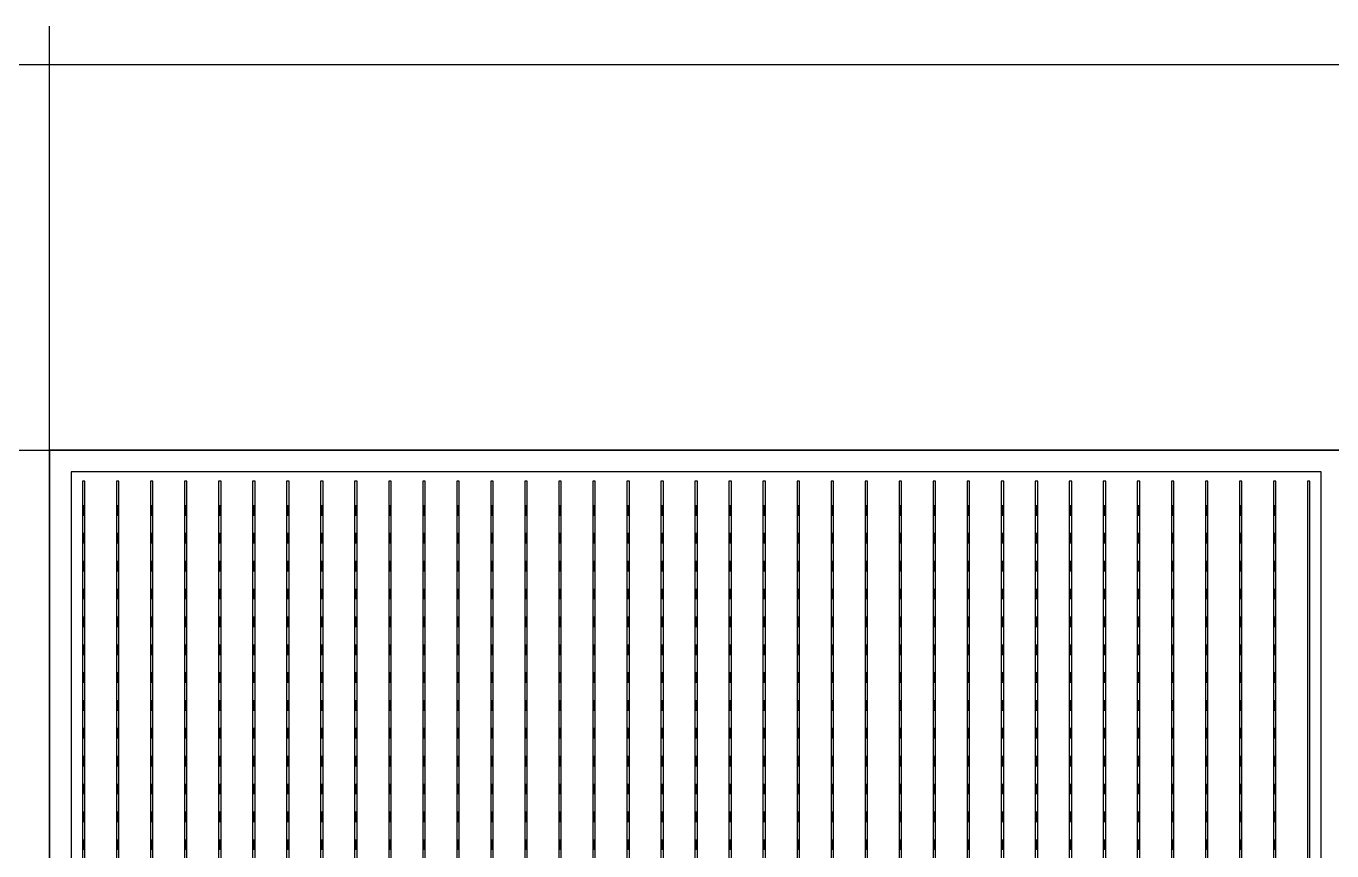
# Model space of a CAD drawing. Header units: millimetres. Extents: x -18 to 142, y -7 to 153.
# Drawn here: x -0.91 to 20.2, y 139.32 to 152.65 of the extents above; entities that cross this region are included whole.
import ezdxf

# ---------------------------------------------------------------- set-up
doc = ezdxf.new("R2010")
doc.units = ezdxf.units.MM
for name, color, linetype in [('CELLS', 5, 'Continuous'), ('CONTACT_PADS', 2, 'Continuous'), ('DICING', 4, 'Continuous'), ('FINGERS', 1, 'Continuous'), ('INSULATION', 2, 'Continuous'), ('WAFER', 1, 'Continuous')]:
    doc.layers.add(name, color=color, linetype=linetype)

msp = doc.modelspace()

# ---------------------------------------------------------------- linework, layer by layer
at = {"layer": 'CELLS'}
msp.add_lwpolyline([(20.37, 124.9), (20.37, 145.8), (-0.53, 145.8), (-0.53, 124.9), (20.37, 124.9)], close=True, dxfattribs=at)
at = {"layer": 'CONTACT_PADS'}
for points in [[(0.033, 144.75), (0.033, 144.9), (0.008, 144.9), (0.008, 144.75), (0.033, 144.75)], [(0.583, 144.75), (0.583, 144.9), (0.558, 144.9), (0.558, 144.75), (0.583, 144.75)], [(1.133, 144.75), (1.133, 144.9), (1.108, 144.9), (1.108, 144.75), (1.133, 144.75)], [(1.683, 144.75), (1.683, 144.9), (1.658, 144.9), (1.658, 144.75), (1.683, 144.75)], [(2.233, 144.75), (2.233, 144.9), (2.208, 144.9), (2.208, 144.75), (2.233, 144.75)], [(2.783, 144.75), (2.783, 144.9), (2.758, 144.9), (2.758, 144.75), (2.783, 144.75)], [(3.333, 144.75), (3.333, 144.9), (3.308, 144.9), (3.308, 144.75), (3.333, 144.75)], [(3.883, 144.75), (3.883, 144.9), (3.858, 144.9), (3.858, 144.75), (3.883, 144.75)], [(4.433, 144.75), (4.433, 144.9), (4.408, 144.9), (4.408, 144.75), (4.433, 144.75)], [(4.983, 144.75), (4.983, 144.9), (4.958, 144.9), (4.958, 144.75), (4.983, 144.75)], [(5.533, 144.75), (5.533, 144.9), (5.508, 144.9), (5.508, 144.75), (5.533, 144.75)], [(6.083, 144.75), (6.083, 144.9), (6.058, 144.9), (6.058, 144.75), (6.083, 144.75)], [(6.633, 144.75), (6.633, 144.9), (6.608, 144.9), (6.608, 144.75), (6.633, 144.75)], [(7.183, 144.75), (7.183, 144.9), (7.158, 144.9), (7.158, 144.75), (7.183, 144.75)], [(7.733, 144.75), (7.733, 144.9), (7.708, 144.9), (7.708, 144.75), (7.733, 144.75)], [(8.283, 144.75), (8.283, 144.9), (8.258, 144.9), (8.258, 144.75), (8.283, 144.75)], [(8.833, 144.75), (8.833, 144.9), (8.808, 144.9), (8.808, 144.75), (8.833, 144.75)], [(9.383, 144.75), (9.383, 144.9), (9.358, 144.9), (9.358, 144.75), (9.383, 144.75)], [(9.933, 144.75), (9.933, 144.9), (9.908, 144.9), (9.908, 144.75), (9.933, 144.75)], [(10.483, 144.75), (10.483, 144.9), (10.458, 144.9), (10.458, 144.75), (10.483, 144.75)], [(11.033, 144.75), (11.033, 144.9), (11.008, 144.9), (11.008, 144.75), (11.033, 144.75)], [(11.583, 144.75), (11.583, 144.9), (11.558, 144.9), (11.558, 144.75), (11.583, 144.75)], [(12.133, 144.75), (12.133, 144.9), (12.108, 144.9), (12.108, 144.75), (12.133, 144.75)], [(12.683, 144.75), (12.683, 144.9), (12.658, 144.9), (12.658, 144.75), (12.683, 144.75)], [(13.233, 144.75), (13.233, 144.9), (13.208, 144.9), (13.208, 144.75), (13.233, 144.75)], [(13.783, 144.75), (13.783, 144.9), (13.758, 144.9), (13.758, 144.75), (13.783, 144.75)], [(14.333, 144.75), (14.333, 144.9), (14.308, 144.9), (14.308, 144.75), (14.333, 144.75)], [(14.883, 144.75), (14.883, 144.9), (14.858, 144.9), (14.858, 144.75), (14.883, 144.75)], [(15.433, 144.75), (15.433, 144.9), (15.408, 144.9), (15.408, 144.75), (15.433, 144.75)], [(15.983, 144.75), (15.983, 144.9), (15.958, 144.9), (15.958, 144.75), (15.983, 144.75)], [(16.533, 144.75), (16.533, 144.9), (16.508, 144.9), (16.508, 144.75), (16.533, 144.75)], [(17.083, 144.75), (17.083, 144.9), (17.058, 144.9), (17.058, 144.75), (17.083, 144.75)], [(17.633, 144.75), (17.633, 144.9), (17.608, 144.9), (17.608, 144.75), (17.633, 144.75)], [(18.183, 144.75), (18.183, 144.9), (18.158, 144.9), (18.158, 144.75), (18.183, 144.75)], [(18.733, 144.75), (18.733, 144.9), (18.708, 144.9), (18.708, 144.75), (18.733, 144.75)], [(19.283, 144.75), (19.283, 144.9), (19.258, 144.9), (19.258, 144.75), (19.283, 144.75)], [(0.033, 144.3), (0.033, 144.45), (0.008, 144.45), (0.008, 144.3), (0.033, 144.3)], [(0.583, 144.3), (0.583, 144.45), (0.558, 144.45), (0.558, 144.3), (0.583, 144.3)], [(1.133, 144.3), (1.133, 144.45), (1.108, 144.45), (1.108, 144.3), (1.133, 144.3)], [(1.683, 144.3), (1.683, 144.45), (1.658, 144.45), (1.658, 144.3), (1.683, 144.3)], [(2.233, 144.3), (2.233, 144.45), (2.208, 144.45), (2.208, 144.3), (2.233, 144.3)], [(2.783, 144.3), (2.783, 144.45), (2.758, 144.45), (2.758, 144.3), (2.783, 144.3)], [(3.333, 144.3), (3.333, 144.45), (3.308, 144.45), (3.308, 144.3), (3.333, 144.3)], [(3.883, 144.3), (3.883, 144.45), (3.858, 144.45), (3.858, 144.3), (3.883, 144.3)], [(4.433, 144.3), (4.433, 144.45), (4.408, 144.45), (4.408, 144.3), (4.433, 144.3)], [(4.983, 144.3), (4.983, 144.45), (4.958, 144.45), (4.958, 144.3), (4.983, 144.3)], [(5.533, 144.3), (5.533, 144.45), (5.508, 144.45), (5.508, 144.3), (5.533, 144.3)], [(6.083, 144.3), (6.083, 144.45), (6.058, 144.45), (6.058, 144.3), (6.083, 144.3)], [(6.633, 144.3), (6.633, 144.45), (6.608, 144.45), (6.608, 144.3), (6.633, 144.3)], [(7.183, 144.3), (7.183, 144.45), (7.158, 144.45), (7.158, 144.3), (7.183, 144.3)], [(7.733, 144.3), (7.733, 144.45), (7.708, 144.45), (7.708, 144.3), (7.733, 144.3)], [(8.283, 144.3), (8.283, 144.45), (8.258, 144.45), (8.258, 144.3), (8.283, 144.3)], [(8.833, 144.3), (8.833, 144.45), (8.808, 144.45), (8.808, 144.3), (8.833, 144.3)], [(9.383, 144.3), (9.383, 144.45), (9.358, 144.45), (9.358, 144.3), (9.383, 144.3)], [(9.933, 144.3), (9.933, 144.45), (9.908, 144.45), (9.908, 144.3), (9.933, 144.3)], [(10.483, 144.3), (10.483, 144.45), (10.458, 144.45), (10.458, 144.3), (10.483, 144.3)], [(11.033, 144.3), (11.033, 144.45), (11.008, 144.45), (11.008, 144.3), (11.033, 144.3)], [(11.583, 144.3), (11.583, 144.45), (11.558, 144.45), (11.558, 144.3), (11.583, 144.3)], [(12.133, 144.3), (12.133, 144.45), (12.108, 144.45), (12.108, 144.3), (12.133, 144.3)], [(12.683, 144.3), (12.683, 144.45), (12.658, 144.45), (12.658, 144.3), (12.683, 144.3)], [(13.233, 144.3), (13.233, 144.45), (13.208, 144.45), (13.208, 144.3), (13.233, 144.3)], [(13.783, 144.3), (13.783, 144.45), (13.758, 144.45), (13.758, 144.3), (13.783, 144.3)], [(14.333, 144.3), (14.333, 144.45), (14.308, 144.45), (14.308, 144.3), (14.333, 144.3)], [(14.883, 144.3), (14.883, 144.45), (14.858, 144.45), (14.858, 144.3), (14.883, 144.3)], [(15.433, 144.3), (15.433, 144.45), (15.408, 144.45), (15.408, 144.3), (15.433, 144.3)], [(15.983, 144.3), (15.983, 144.45), (15.958, 144.45), (15.958, 144.3), (15.983, 144.3)], [(16.533, 144.3), (16.533, 144.45), (16.508, 144.45), (16.508, 144.3), (16.533, 144.3)], [(17.083, 144.3), (17.083, 144.45), (17.058, 144.45), (17.058, 144.3), (17.083, 144.3)], [(17.633, 144.3), (17.633, 144.45), (17.608, 144.45), (17.608, 144.3), (17.633, 144.3)], [(18.183, 144.3), (18.183, 144.45), (18.158, 144.45), (18.158, 144.3), (18.183, 144.3)], [(18.733, 144.3), (18.733, 144.45), (18.708, 144.45), (18.708, 144.3), (18.733, 144.3)], [(19.283, 144.3), (19.283, 144.45), (19.258, 144.45), (19.258, 144.3), (19.283, 144.3)], [(0.033, 143.85), (0.033, 144), (0.008, 144), (0.008, 143.85), (0.033, 143.85)], [(0.583, 143.85), (0.583, 144), (0.558, 144), (0.558, 143.85), (0.583, 143.85)], [(1.133, 143.85), (1.133, 144), (1.108, 144), (1.108, 143.85), (1.133, 143.85)], [(1.683, 143.85), (1.683, 144), (1.658, 144), (1.658, 143.85), (1.683, 143.85)], [(2.233, 143.85), (2.233, 144), (2.208, 144), (2.208, 143.85), (2.233, 143.85)], [(2.783, 143.85), (2.783, 144), (2.758, 144), (2.758, 143.85), (2.783, 143.85)], [(3.333, 143.85), (3.333, 144), (3.308, 144), (3.308, 143.85), (3.333, 143.85)], [(3.883, 143.85), (3.883, 144), (3.858, 144), (3.858, 143.85), (3.883, 143.85)], [(4.433, 143.85), (4.433, 144), (4.408, 144), (4.408, 143.85), (4.433, 143.85)], [(4.983, 143.85), (4.983, 144), (4.958, 144), (4.958, 143.85), (4.983, 143.85)], [(5.533, 143.85), (5.533, 144), (5.508, 144), (5.508, 143.85), (5.533, 143.85)], [(6.083, 143.85), (6.083, 144), (6.058, 144), (6.058, 143.85), (6.083, 143.85)], [(6.633, 143.85), (6.633, 144), (6.608, 144), (6.608, 143.85), (6.633, 143.85)], [(7.183, 143.85), (7.183, 144), (7.158, 144), (7.158, 143.85), (7.183, 143.85)], [(7.733, 143.85), (7.733, 144), (7.708, 144), (7.708, 143.85), (7.733, 143.85)], [(8.283, 143.85), (8.283, 144), (8.258, 144), (8.258, 143.85), (8.283, 143.85)], [(8.833, 143.85), (8.833, 144), (8.808, 144), (8.808, 143.85), (8.833, 143.85)], [(9.383, 143.85), (9.383, 144), (9.358, 144), (9.358, 143.85), (9.383, 143.85)], [(9.933, 143.85), (9.933, 144), (9.908, 144), (9.908, 143.85), (9.933, 143.85)], [(10.483, 143.85), (10.483, 144), (10.458, 144), (10.458, 143.85), (10.483, 143.85)], [(11.033, 143.85), (11.033, 144), (11.008, 144), (11.008, 143.85), (11.033, 143.85)], [(11.583, 143.85), (11.583, 144), (11.558, 144), (11.558, 143.85), (11.583, 143.85)], [(12.133, 143.85), (12.133, 144), (12.108, 144), (12.108, 143.85), (12.133, 143.85)], [(12.683, 143.85), (12.683, 144), (12.658, 144), (12.658, 143.85), (12.683, 143.85)], [(13.233, 143.85), (13.233, 144), (13.208, 144), (13.208, 143.85), (13.233, 143.85)], [(13.783, 143.85), (13.783, 144), (13.758, 144), (13.758, 143.85), (13.783, 143.85)], [(14.333, 143.85), (14.333, 144), (14.308, 144), (14.308, 143.85), (14.333, 143.85)], [(14.883, 143.85), (14.883, 144), (14.858, 144), (14.858, 143.85), (14.883, 143.85)], [(15.433, 143.85), (15.433, 144), (15.408, 144), (15.408, 143.85), (15.433, 143.85)], [(15.983, 143.85), (15.983, 144), (15.958, 144), (15.958, 143.85), (15.983, 143.85)], [(16.533, 143.85), (16.533, 144), (16.508, 144), (16.508, 143.85), (16.533, 143.85)], [(17.083, 143.85), (17.083, 144), (17.058, 144), (17.058, 143.85), (17.083, 143.85)], [(17.633, 143.85), (17.633, 144), (17.608, 144), (17.608, 143.85), (17.633, 143.85)], [(18.183, 143.85), (18.183, 144), (18.158, 144), (18.158, 143.85), (18.183, 143.85)], [(18.733, 143.85), (18.733, 144), (18.708, 144), (18.708, 143.85), (18.733, 143.85)], [(19.283, 143.85), (19.283, 144), (19.258, 144), (19.258, 143.85), (19.283, 143.85)], [(0.033, 143.4), (0.033, 143.55), (0.008, 143.55), (0.008, 143.4), (0.033, 143.4)], [(0.583, 143.4), (0.583, 143.55), (0.558, 143.55), (0.558, 143.4), (0.583, 143.4)], [(1.133, 143.4), (1.133, 143.55), (1.108, 143.55), (1.108, 143.4), (1.133, 143.4)], [(1.683, 143.4), (1.683, 143.55), (1.658, 143.55), (1.658, 143.4), (1.683, 143.4)], [(2.233, 143.4), (2.233, 143.55), (2.208, 143.55), (2.208, 143.4), (2.233, 143.4)], [(2.783, 143.4), (2.783, 143.55), (2.758, 143.55), (2.758, 143.4), (2.783, 143.4)], [(3.333, 143.4), (3.333, 143.55), (3.308, 143.55), (3.308, 143.4), (3.333, 143.4)], [(3.883, 143.4), (3.883, 143.55), (3.858, 143.55), (3.858, 143.4), (3.883, 143.4)], [(4.433, 143.4), (4.433, 143.55), (4.408, 143.55), (4.408, 143.4), (4.433, 143.4)], [(4.983, 143.4), (4.983, 143.55), (4.958, 143.55), (4.958, 143.4), (4.983, 143.4)], [(5.533, 143.4), (5.533, 143.55), (5.508, 143.55), (5.508, 143.4), (5.533, 143.4)], [(6.083, 143.4), (6.083, 143.55), (6.058, 143.55), (6.058, 143.4), (6.083, 143.4)], [(6.633, 143.4), (6.633, 143.55), (6.608, 143.55), (6.608, 143.4), (6.633, 143.4)], [(7.183, 143.4), (7.183, 143.55), (7.158, 143.55), (7.158, 143.4), (7.183, 143.4)], [(7.733, 143.4), (7.733, 143.55), (7.708, 143.55), (7.708, 143.4), (7.733, 143.4)], [(8.283, 143.4), (8.283, 143.55), (8.258, 143.55), (8.258, 143.4), (8.283, 143.4)], [(8.833, 143.4), (8.833, 143.55), (8.808, 143.55), (8.808, 143.4), (8.833, 143.4)], [(9.383, 143.4), (9.383, 143.55), (9.358, 143.55), (9.358, 143.4), (9.383, 143.4)], [(9.933, 143.4), (9.933, 143.55), (9.908, 143.55), (9.908, 143.4), (9.933, 143.4)], [(10.483, 143.4), (10.483, 143.55), (10.458, 143.55), (10.458, 143.4), (10.483, 143.4)], [(11.033, 143.4), (11.033, 143.55), (11.008, 143.55), (11.008, 143.4), (11.033, 143.4)], [(11.583, 143.4), (11.583, 143.55), (11.558, 143.55), (11.558, 143.4), (11.583, 143.4)], [(12.133, 143.4), (12.133, 143.55), (12.108, 143.55), (12.108, 143.4), (12.133, 143.4)], [(12.683, 143.4), (12.683, 143.55), (12.658, 143.55), (12.658, 143.4), (12.683, 143.4)], [(13.233, 143.4), (13.233, 143.55), (13.208, 143.55), (13.208, 143.4), (13.233, 143.4)], [(13.783, 143.4), (13.783, 143.55), (13.758, 143.55), (13.758, 143.4), (13.783, 143.4)], [(14.333, 143.4), (14.333, 143.55), (14.308, 143.55), (14.308, 143.4), (14.333, 143.4)], [(14.883, 143.4), (14.883, 143.55), (14.858, 143.55), (14.858, 143.4), (14.883, 143.4)], [(15.433, 143.4), (15.433, 143.55), (15.408, 143.55), (15.408, 143.4), (15.433, 143.4)], [(15.983, 143.4), (15.983, 143.55), (15.958, 143.55), (15.958, 143.4), (15.983, 143.4)], [(16.533, 143.4), (16.533, 143.55), (16.508, 143.55), (16.508, 143.4), (16.533, 143.4)], [(17.083, 143.4), (17.083, 143.55), (17.058, 143.55), (17.058, 143.4), (17.083, 143.4)], [(17.633, 143.4), (17.633, 143.55), (17.608, 143.55), (17.608, 143.4), (17.633, 143.4)], [(18.183, 143.4), (18.183, 143.55), (18.158, 143.55), (18.158, 143.4), (18.183, 143.4)], [(18.733, 143.4), (18.733, 143.55), (18.708, 143.55), (18.708, 143.4), (18.733, 143.4)], [(19.283, 143.4), (19.283, 143.55), (19.258, 143.55), (19.258, 143.4), (19.283, 143.4)], [(0.033, 142.95), (0.033, 143.1), (0.008, 143.1), (0.008, 142.95), (0.033, 142.95)], [(0.583, 142.95), (0.583, 143.1), (0.558, 143.1), (0.558, 142.95), (0.583, 142.95)], [(1.133, 142.95), (1.133, 143.1), (1.108, 143.1), (1.108, 142.95), (1.133, 142.95)], [(1.683, 142.95), (1.683, 143.1), (1.658, 143.1), (1.658, 142.95), (1.683, 142.95)], [(2.233, 142.95), (2.233, 143.1), (2.208, 143.1), (2.208, 142.95), (2.233, 142.95)], [(2.783, 142.95), (2.783, 143.1), (2.758, 143.1), (2.758, 142.95), (2.783, 142.95)], [(3.333, 142.95), (3.333, 143.1), (3.308, 143.1), (3.308, 142.95), (3.333, 142.95)], [(3.883, 142.95), (3.883, 143.1), (3.858, 143.1), (3.858, 142.95), (3.883, 142.95)], [(4.433, 142.95), (4.433, 143.1), (4.408, 143.1), (4.408, 142.95), (4.433, 142.95)], [(4.983, 142.95), (4.983, 143.1), (4.958, 143.1), (4.958, 142.95), (4.983, 142.95)], [(5.533, 142.95), (5.533, 143.1), (5.508, 143.1), (5.508, 142.95), (5.533, 142.95)], [(6.083, 142.95), (6.083, 143.1), (6.058, 143.1), (6.058, 142.95), (6.083, 142.95)], [(6.633, 142.95), (6.633, 143.1), (6.608, 143.1), (6.608, 142.95), (6.633, 142.95)], [(7.183, 142.95), (7.183, 143.1), (7.158, 143.1), (7.158, 142.95), (7.183, 142.95)], [(7.733, 142.95), (7.733, 143.1), (7.708, 143.1), (7.708, 142.95), (7.733, 142.95)], [(8.283, 142.95), (8.283, 143.1), (8.258, 143.1), (8.258, 142.95), (8.283, 142.95)], [(8.833, 142.95), (8.833, 143.1), (8.808, 143.1), (8.808, 142.95), (8.833, 142.95)], [(9.383, 142.95), (9.383, 143.1), (9.358, 143.1), (9.358, 142.95), (9.383, 142.95)], [(9.933, 142.95), (9.933, 143.1), (9.908, 143.1), (9.908, 142.95), (9.933, 142.95)], [(10.483, 142.95), (10.483, 143.1), (10.458, 143.1), (10.458, 142.95), (10.483, 142.95)], [(11.033, 142.95), (11.033, 143.1), (11.008, 143.1), (11.008, 142.95), (11.033, 142.95)], [(11.583, 142.95), (11.583, 143.1), (11.558, 143.1), (11.558, 142.95), (11.583, 142.95)], [(12.133, 142.95), (12.133, 143.1), (12.108, 143.1), (12.108, 142.95), (12.133, 142.95)], [(12.683, 142.95), (12.683, 143.1), (12.658, 143.1), (12.658, 142.95), (12.683, 142.95)], [(13.233, 142.95), (13.233, 143.1), (13.208, 143.1), (13.208, 142.95), (13.233, 142.95)], [(13.783, 142.95), (13.783, 143.1), (13.758, 143.1), (13.758, 142.95), (13.783, 142.95)], [(14.333, 142.95), (14.333, 143.1), (14.308, 143.1), (14.308, 142.95), (14.333, 142.95)], [(14.883, 142.95), (14.883, 143.1), (14.858, 143.1), (14.858, 142.95), (14.883, 142.95)], [(15.433, 142.95), (15.433, 143.1), (15.408, 143.1), (15.408, 142.95), (15.433, 142.95)], [(15.983, 142.95), (15.983, 143.1), (15.958, 143.1), (15.958, 142.95), (15.983, 142.95)], [(16.533, 142.95), (16.533, 143.1), (16.508, 143.1), (16.508, 142.95), (16.533, 142.95)], [(17.083, 142.95), (17.083, 143.1), (17.058, 143.1), (17.058, 142.95), (17.083, 142.95)], [(17.633, 142.95), (17.633, 143.1), (17.608, 143.1), (17.608, 142.95), (17.633, 142.95)], [(18.183, 142.95), (18.183, 143.1), (18.158, 143.1), (18.158, 142.95), (18.183, 142.95)], [(18.733, 142.95), (18.733, 143.1), (18.708, 143.1), (18.708, 142.95), (18.733, 142.95)], [(19.283, 142.95), (19.283, 143.1), (19.258, 143.1), (19.258, 142.95), (19.283, 142.95)], [(0.033, 142.5), (0.033, 142.65), (0.008, 142.65), (0.008, 142.5), (0.033, 142.5)], [(0.583, 142.5), (0.583, 142.65), (0.558, 142.65), (0.558, 142.5), (0.583, 142.5)], [(1.133, 142.5), (1.133, 142.65), (1.108, 142.65), (1.108, 142.5), (1.133, 142.5)], [(1.683, 142.5), (1.683, 142.65), (1.658, 142.65), (1.658, 142.5), (1.683, 142.5)], [(2.233, 142.5), (2.233, 142.65), (2.208, 142.65), (2.208, 142.5), (2.233, 142.5)], [(2.783, 142.5), (2.783, 142.65), (2.758, 142.65), (2.758, 142.5), (2.783, 142.5)], [(3.333, 142.5), (3.333, 142.65), (3.308, 142.65), (3.308, 142.5), (3.333, 142.5)], [(3.883, 142.5), (3.883, 142.65), (3.858, 142.65), (3.858, 142.5), (3.883, 142.5)], [(4.433, 142.5), (4.433, 142.65), (4.408, 142.65), (4.408, 142.5), (4.433, 142.5)], [(4.983, 142.5), (4.983, 142.65), (4.958, 142.65), (4.958, 142.5), (4.983, 142.5)], [(5.533, 142.5), (5.533, 142.65), (5.508, 142.65), (5.508, 142.5), (5.533, 142.5)], [(6.083, 142.5), (6.083, 142.65), (6.058, 142.65), (6.058, 142.5), (6.083, 142.5)], [(6.633, 142.5), (6.633, 142.65), (6.608, 142.65), (6.608, 142.5), (6.633, 142.5)], [(7.183, 142.5), (7.183, 142.65), (7.158, 142.65), (7.158, 142.5), (7.183, 142.5)], [(7.733, 142.5), (7.733, 142.65), (7.708, 142.65), (7.708, 142.5), (7.733, 142.5)], [(8.283, 142.5), (8.283, 142.65), (8.258, 142.65), (8.258, 142.5), (8.283, 142.5)], [(8.833, 142.5), (8.833, 142.65), (8.808, 142.65), (8.808, 142.5), (8.833, 142.5)], [(9.383, 142.5), (9.383, 142.65), (9.358, 142.65), (9.358, 142.5), (9.383, 142.5)], [(9.933, 142.5), (9.933, 142.65), (9.908, 142.65), (9.908, 142.5), (9.933, 142.5)], [(10.483, 142.5), (10.483, 142.65), (10.458, 142.65), (10.458, 142.5), (10.483, 142.5)], [(11.033, 142.5), (11.033, 142.65), (11.008, 142.65), (11.008, 142.5), (11.033, 142.5)], [(11.583, 142.5), (11.583, 142.65), (11.558, 142.65), (11.558, 142.5), (11.583, 142.5)], [(12.133, 142.5), (12.133, 142.65), (12.108, 142.65), (12.108, 142.5), (12.133, 142.5)], [(12.683, 142.5), (12.683, 142.65), (12.658, 142.65), (12.658, 142.5), (12.683, 142.5)], [(13.233, 142.5), (13.233, 142.65), (13.208, 142.65), (13.208, 142.5), (13.233, 142.5)], [(13.783, 142.5), (13.783, 142.65), (13.758, 142.65), (13.758, 142.5), (13.783, 142.5)], [(14.333, 142.5), (14.333, 142.65), (14.308, 142.65), (14.308, 142.5), (14.333, 142.5)], [(14.883, 142.5), (14.883, 142.65), (14.858, 142.65), (14.858, 142.5), (14.883, 142.5)], [(15.433, 142.5), (15.433, 142.65), (15.408, 142.65), (15.408, 142.5), (15.433, 142.5)], [(15.983, 142.5), (15.983, 142.65), (15.958, 142.65), (15.958, 142.5), (15.983, 142.5)], [(16.533, 142.5), (16.533, 142.65), (16.508, 142.65), (16.508, 142.5), (16.533, 142.5)], [(17.083, 142.5), (17.083, 142.65), (17.058, 142.65), (17.058, 142.5), (17.083, 142.5)], [(17.633, 142.5), (17.633, 142.65), (17.608, 142.65), (17.608, 142.5), (17.633, 142.5)], [(18.183, 142.5), (18.183, 142.65), (18.158, 142.65), (18.158, 142.5), (18.183, 142.5)], [(18.733, 142.5), (18.733, 142.65), (18.708, 142.65), (18.708, 142.5), (18.733, 142.5)], [(19.283, 142.5), (19.283, 142.65), (19.258, 142.65), (19.258, 142.5), (19.283, 142.5)], [(0.033, 142.05), (0.033, 142.2), (0.008, 142.2), (0.008, 142.05), (0.033, 142.05)], [(0.583, 142.05), (0.583, 142.2), (0.558, 142.2), (0.558, 142.05), (0.583, 142.05)], [(1.133, 142.05), (1.133, 142.2), (1.108, 142.2), (1.108, 142.05), (1.133, 142.05)], [(1.683, 142.05), (1.683, 142.2), (1.658, 142.2), (1.658, 142.05), (1.683, 142.05)], [(2.233, 142.05), (2.233, 142.2), (2.208, 142.2), (2.208, 142.05), (2.233, 142.05)], [(2.783, 142.05), (2.783, 142.2), (2.758, 142.2), (2.758, 142.05), (2.783, 142.05)], [(3.333, 142.05), (3.333, 142.2), (3.308, 142.2), (3.308, 142.05), (3.333, 142.05)], [(3.883, 142.05), (3.883, 142.2), (3.858, 142.2), (3.858, 142.05), (3.883, 142.05)], [(4.433, 142.05), (4.433, 142.2), (4.408, 142.2), (4.408, 142.05), (4.433, 142.05)], [(4.983, 142.05), (4.983, 142.2), (4.958, 142.2), (4.958, 142.05), (4.983, 142.05)], [(5.533, 142.05), (5.533, 142.2), (5.508, 142.2), (5.508, 142.05), (5.533, 142.05)], [(6.083, 142.05), (6.083, 142.2), (6.058, 142.2), (6.058, 142.05), (6.083, 142.05)], [(6.633, 142.05), (6.633, 142.2), (6.608, 142.2), (6.608, 142.05), (6.633, 142.05)], [(7.183, 142.05), (7.183, 142.2), (7.158, 142.2), (7.158, 142.05), (7.183, 142.05)], [(7.733, 142.05), (7.733, 142.2), (7.708, 142.2), (7.708, 142.05), (7.733, 142.05)], [(8.283, 142.05), (8.283, 142.2), (8.258, 142.2), (8.258, 142.05), (8.283, 142.05)], [(8.833, 142.05), (8.833, 142.2), (8.808, 142.2), (8.808, 142.05), (8.833, 142.05)], [(9.383, 142.05), (9.383, 142.2), (9.358, 142.2), (9.358, 142.05), (9.383, 142.05)], [(9.933, 142.05), (9.933, 142.2), (9.908, 142.2), (9.908, 142.05), (9.933, 142.05)], [(10.483, 142.05), (10.483, 142.2), (10.458, 142.2), (10.458, 142.05), (10.483, 142.05)], [(11.033, 142.05), (11.033, 142.2), (11.008, 142.2), (11.008, 142.05), (11.033, 142.05)], [(11.583, 142.05), (11.583, 142.2), (11.558, 142.2), (11.558, 142.05), (11.583, 142.05)], [(12.133, 142.05), (12.133, 142.2), (12.108, 142.2), (12.108, 142.05), (12.133, 142.05)], [(12.683, 142.05), (12.683, 142.2), (12.658, 142.2), (12.658, 142.05), (12.683, 142.05)], [(13.233, 142.05), (13.233, 142.2), (13.208, 142.2), (13.208, 142.05), (13.233, 142.05)], [(13.783, 142.05), (13.783, 142.2), (13.758, 142.2), (13.758, 142.05), (13.783, 142.05)], [(14.333, 142.05), (14.333, 142.2), (14.308, 142.2), (14.308, 142.05), (14.333, 142.05)], [(14.883, 142.05), (14.883, 142.2), (14.858, 142.2), (14.858, 142.05), (14.883, 142.05)], [(15.433, 142.05), (15.433, 142.2), (15.408, 142.2), (15.408, 142.05), (15.433, 142.05)], [(15.983, 142.05), (15.983, 142.2), (15.958, 142.2), (15.958, 142.05), (15.983, 142.05)], [(16.533, 142.05), (16.533, 142.2), (16.508, 142.2), (16.508, 142.05), (16.533, 142.05)], [(17.083, 142.05), (17.083, 142.2), (17.058, 142.2), (17.058, 142.05), (17.083, 142.05)], [(17.633, 142.05), (17.633, 142.2), (17.608, 142.2), (17.608, 142.05), (17.633, 142.05)], [(18.183, 142.05), (18.183, 142.2), (18.158, 142.2), (18.158, 142.05), (18.183, 142.05)], [(18.733, 142.05), (18.733, 142.2), (18.708, 142.2), (18.708, 142.05), (18.733, 142.05)], [(19.283, 142.05), (19.283, 142.2), (19.258, 142.2), (19.258, 142.05), (19.283, 142.05)], [(0.033, 141.6), (0.033, 141.75), (0.008, 141.75), (0.008, 141.6), (0.033, 141.6)], [(0.583, 141.6), (0.583, 141.75), (0.558, 141.75), (0.558, 141.6), (0.583, 141.6)], [(1.133, 141.6), (1.133, 141.75), (1.108, 141.75), (1.108, 141.6), (1.133, 141.6)], [(1.683, 141.6), (1.683, 141.75), (1.658, 141.75), (1.658, 141.6), (1.683, 141.6)], [(2.233, 141.6), (2.233, 141.75), (2.208, 141.75), (2.208, 141.6), (2.233, 141.6)], [(2.783, 141.6), (2.783, 141.75), (2.758, 141.75), (2.758, 141.6), (2.783, 141.6)], [(3.333, 141.6), (3.333, 141.75), (3.308, 141.75), (3.308, 141.6), (3.333, 141.6)], [(3.883, 141.6), (3.883, 141.75), (3.858, 141.75), (3.858, 141.6), (3.883, 141.6)], [(4.433, 141.6), (4.433, 141.75), (4.408, 141.75), (4.408, 141.6), (4.433, 141.6)], [(4.983, 141.6), (4.983, 141.75), (4.958, 141.75), (4.958, 141.6), (4.983, 141.6)], [(5.533, 141.6), (5.533, 141.75), (5.508, 141.75), (5.508, 141.6), (5.533, 141.6)], [(6.083, 141.6), (6.083, 141.75), (6.058, 141.75), (6.058, 141.6), (6.083, 141.6)], [(6.633, 141.6), (6.633, 141.75), (6.608, 141.75), (6.608, 141.6), (6.633, 141.6)], [(7.183, 141.6), (7.183, 141.75), (7.158, 141.75), (7.158, 141.6), (7.183, 141.6)], [(7.733, 141.6), (7.733, 141.75), (7.708, 141.75), (7.708, 141.6), (7.733, 141.6)], [(8.283, 141.6), (8.283, 141.75), (8.258, 141.75), (8.258, 141.6), (8.283, 141.6)], [(8.833, 141.6), (8.833, 141.75), (8.808, 141.75), (8.808, 141.6), (8.833, 141.6)], [(9.383, 141.6), (9.383, 141.75), (9.358, 141.75), (9.358, 141.6), (9.383, 141.6)], [(9.933, 141.6), (9.933, 141.75), (9.908, 141.75), (9.908, 141.6), (9.933, 141.6)], [(10.483, 141.6), (10.483, 141.75), (10.458, 141.75), (10.458, 141.6), (10.483, 141.6)], [(11.033, 141.6), (11.033, 141.75), (11.008, 141.75), (11.008, 141.6), (11.033, 141.6)], [(11.583, 141.6), (11.583, 141.75), (11.558, 141.75), (11.558, 141.6), (11.583, 141.6)], [(12.133, 141.6), (12.133, 141.75), (12.108, 141.75), (12.108, 141.6), (12.133, 141.6)], [(12.683, 141.6), (12.683, 141.75), (12.658, 141.75), (12.658, 141.6), (12.683, 141.6)], [(13.233, 141.6), (13.233, 141.75), (13.208, 141.75), (13.208, 141.6), (13.233, 141.6)], [(13.783, 141.6), (13.783, 141.75), (13.758, 141.75), (13.758, 141.6), (13.783, 141.6)], [(14.333, 141.6), (14.333, 141.75), (14.308, 141.75), (14.308, 141.6), (14.333, 141.6)], [(14.883, 141.6), (14.883, 141.75), (14.858, 141.75), (14.858, 141.6), (14.883, 141.6)], [(15.433, 141.6), (15.433, 141.75), (15.408, 141.75), (15.408, 141.6), (15.433, 141.6)], [(15.983, 141.6), (15.983, 141.75), (15.958, 141.75), (15.958, 141.6), (15.983, 141.6)], [(16.533, 141.6), (16.533, 141.75), (16.508, 141.75), (16.508, 141.6), (16.533, 141.6)], [(17.083, 141.6), (17.083, 141.75), (17.058, 141.75), (17.058, 141.6), (17.083, 141.6)], [(17.633, 141.6), (17.633, 141.75), (17.608, 141.75), (17.608, 141.6), (17.633, 141.6)], [(18.183, 141.6), (18.183, 141.75), (18.158, 141.75), (18.158, 141.6), (18.183, 141.6)], [(18.733, 141.6), (18.733, 141.75), (18.708, 141.75), (18.708, 141.6), (18.733, 141.6)], [(19.283, 141.6), (19.283, 141.75), (19.258, 141.75), (19.258, 141.6), (19.283, 141.6)], [(0.033, 141.15), (0.033, 141.3), (0.008, 141.3), (0.008, 141.15), (0.033, 141.15)], [(0.583, 141.15), (0.583, 141.3), (0.558, 141.3), (0.558, 141.15), (0.583, 141.15)], [(1.133, 141.15), (1.133, 141.3), (1.108, 141.3), (1.108, 141.15), (1.133, 141.15)], [(1.683, 141.15), (1.683, 141.3), (1.658, 141.3), (1.658, 141.15), (1.683, 141.15)], [(2.233, 141.15), (2.233, 141.3), (2.208, 141.3), (2.208, 141.15), (2.233, 141.15)], [(2.783, 141.15), (2.783, 141.3), (2.758, 141.3), (2.758, 141.15), (2.783, 141.15)], [(3.333, 141.15), (3.333, 141.3), (3.308, 141.3), (3.308, 141.15), (3.333, 141.15)], [(3.883, 141.15), (3.883, 141.3), (3.858, 141.3), (3.858, 141.15), (3.883, 141.15)], [(4.433, 141.15), (4.433, 141.3), (4.408, 141.3), (4.408, 141.15), (4.433, 141.15)], [(4.983, 141.15), (4.983, 141.3), (4.958, 141.3), (4.958, 141.15), (4.983, 141.15)], [(5.533, 141.15), (5.533, 141.3), (5.508, 141.3), (5.508, 141.15), (5.533, 141.15)], [(6.083, 141.15), (6.083, 141.3), (6.058, 141.3), (6.058, 141.15), (6.083, 141.15)], [(6.633, 141.15), (6.633, 141.3), (6.608, 141.3), (6.608, 141.15), (6.633, 141.15)], [(7.183, 141.15), (7.183, 141.3), (7.158, 141.3), (7.158, 141.15), (7.183, 141.15)], [(7.733, 141.15), (7.733, 141.3), (7.708, 141.3), (7.708, 141.15), (7.733, 141.15)], [(8.283, 141.15), (8.283, 141.3), (8.258, 141.3), (8.258, 141.15), (8.283, 141.15)], [(8.833, 141.15), (8.833, 141.3), (8.808, 141.3), (8.808, 141.15), (8.833, 141.15)], [(9.383, 141.15), (9.383, 141.3), (9.358, 141.3), (9.358, 141.15), (9.383, 141.15)], [(9.933, 141.15), (9.933, 141.3), (9.908, 141.3), (9.908, 141.15), (9.933, 141.15)], [(10.483, 141.15), (10.483, 141.3), (10.458, 141.3), (10.458, 141.15), (10.483, 141.15)], [(11.033, 141.15), (11.033, 141.3), (11.008, 141.3), (11.008, 141.15), (11.033, 141.15)], [(11.583, 141.15), (11.583, 141.3), (11.558, 141.3), (11.558, 141.15), (11.583, 141.15)], [(12.133, 141.15), (12.133, 141.3), (12.108, 141.3), (12.108, 141.15), (12.133, 141.15)], [(12.683, 141.15), (12.683, 141.3), (12.658, 141.3), (12.658, 141.15), (12.683, 141.15)], [(13.233, 141.15), (13.233, 141.3), (13.208, 141.3), (13.208, 141.15), (13.233, 141.15)], [(13.783, 141.15), (13.783, 141.3), (13.758, 141.3), (13.758, 141.15), (13.783, 141.15)], [(14.333, 141.15), (14.333, 141.3), (14.308, 141.3), (14.308, 141.15), (14.333, 141.15)], [(14.883, 141.15), (14.883, 141.3), (14.858, 141.3), (14.858, 141.15), (14.883, 141.15)], [(15.433, 141.15), (15.433, 141.3), (15.408, 141.3), (15.408, 141.15), (15.433, 141.15)], [(15.983, 141.15), (15.983, 141.3), (15.958, 141.3), (15.958, 141.15), (15.983, 141.15)], [(16.533, 141.15), (16.533, 141.3), (16.508, 141.3), (16.508, 141.15), (16.533, 141.15)], [(17.083, 141.15), (17.083, 141.3), (17.058, 141.3), (17.058, 141.15), (17.083, 141.15)], [(17.633, 141.15), (17.633, 141.3), (17.608, 141.3), (17.608, 141.15), (17.633, 141.15)], [(18.183, 141.15), (18.183, 141.3), (18.158, 141.3), (18.158, 141.15), (18.183, 141.15)], [(18.733, 141.15), (18.733, 141.3), (18.708, 141.3), (18.708, 141.15), (18.733, 141.15)], [(19.283, 141.15), (19.283, 141.3), (19.258, 141.3), (19.258, 141.15), (19.283, 141.15)], [(0.033, 140.7), (0.033, 140.85), (0.008, 140.85), (0.008, 140.7), (0.033, 140.7)], [(0.583, 140.7), (0.583, 140.85), (0.558, 140.85), (0.558, 140.7), (0.583, 140.7)], [(1.133, 140.7), (1.133, 140.85), (1.108, 140.85), (1.108, 140.7), (1.133, 140.7)], [(1.683, 140.7), (1.683, 140.85), (1.658, 140.85), (1.658, 140.7), (1.683, 140.7)], [(2.233, 140.7), (2.233, 140.85), (2.208, 140.85), (2.208, 140.7), (2.233, 140.7)], [(2.783, 140.7), (2.783, 140.85), (2.758, 140.85), (2.758, 140.7), (2.783, 140.7)], [(3.333, 140.7), (3.333, 140.85), (3.308, 140.85), (3.308, 140.7), (3.333, 140.7)], [(3.883, 140.7), (3.883, 140.85), (3.858, 140.85), (3.858, 140.7), (3.883, 140.7)], [(4.433, 140.7), (4.433, 140.85), (4.408, 140.85), (4.408, 140.7), (4.433, 140.7)], [(4.983, 140.7), (4.983, 140.85), (4.958, 140.85), (4.958, 140.7), (4.983, 140.7)], [(5.533, 140.7), (5.533, 140.85), (5.508, 140.85), (5.508, 140.7), (5.533, 140.7)], [(6.083, 140.7), (6.083, 140.85), (6.058, 140.85), (6.058, 140.7), (6.083, 140.7)], [(6.633, 140.7), (6.633, 140.85), (6.608, 140.85), (6.608, 140.7), (6.633, 140.7)], [(7.183, 140.7), (7.183, 140.85), (7.158, 140.85), (7.158, 140.7), (7.183, 140.7)], [(7.733, 140.7), (7.733, 140.85), (7.708, 140.85), (7.708, 140.7), (7.733, 140.7)], [(8.283, 140.7), (8.283, 140.85), (8.258, 140.85), (8.258, 140.7), (8.283, 140.7)], [(8.833, 140.7), (8.833, 140.85), (8.808, 140.85), (8.808, 140.7), (8.833, 140.7)], [(9.383, 140.7), (9.383, 140.85), (9.358, 140.85), (9.358, 140.7), (9.383, 140.7)], [(9.933, 140.7), (9.933, 140.85), (9.908, 140.85), (9.908, 140.7), (9.933, 140.7)], [(10.483, 140.7), (10.483, 140.85), (10.458, 140.85), (10.458, 140.7), (10.483, 140.7)], [(11.033, 140.7), (11.033, 140.85), (11.008, 140.85), (11.008, 140.7), (11.033, 140.7)], [(11.583, 140.7), (11.583, 140.85), (11.558, 140.85), (11.558, 140.7), (11.583, 140.7)], [(12.133, 140.7), (12.133, 140.85), (12.108, 140.85), (12.108, 140.7), (12.133, 140.7)], [(12.683, 140.7), (12.683, 140.85), (12.658, 140.85), (12.658, 140.7), (12.683, 140.7)], [(13.233, 140.7), (13.233, 140.85), (13.208, 140.85), (13.208, 140.7), (13.233, 140.7)], [(13.783, 140.7), (13.783, 140.85), (13.758, 140.85), (13.758, 140.7), (13.783, 140.7)], [(14.333, 140.7), (14.333, 140.85), (14.308, 140.85), (14.308, 140.7), (14.333, 140.7)], [(14.883, 140.7), (14.883, 140.85), (14.858, 140.85), (14.858, 140.7), (14.883, 140.7)], [(15.433, 140.7), (15.433, 140.85), (15.408, 140.85), (15.408, 140.7), (15.433, 140.7)], [(15.983, 140.7), (15.983, 140.85), (15.958, 140.85), (15.958, 140.7), (15.983, 140.7)], [(16.533, 140.7), (16.533, 140.85), (16.508, 140.85), (16.508, 140.7), (16.533, 140.7)], [(17.083, 140.7), (17.083, 140.85), (17.058, 140.85), (17.058, 140.7), (17.083, 140.7)], [(17.633, 140.7), (17.633, 140.85), (17.608, 140.85), (17.608, 140.7), (17.633, 140.7)], [(18.183, 140.7), (18.183, 140.85), (18.158, 140.85), (18.158, 140.7), (18.183, 140.7)], [(18.733, 140.7), (18.733, 140.85), (18.708, 140.85), (18.708, 140.7), (18.733, 140.7)], [(19.283, 140.7), (19.283, 140.85), (19.258, 140.85), (19.258, 140.7), (19.283, 140.7)], [(0.033, 140.25), (0.033, 140.4), (0.008, 140.4), (0.008, 140.25), (0.033, 140.25)], [(0.583, 140.25), (0.583, 140.4), (0.558, 140.4), (0.558, 140.25), (0.583, 140.25)], [(1.133, 140.25), (1.133, 140.4), (1.108, 140.4), (1.108, 140.25), (1.133, 140.25)], [(1.683, 140.25), (1.683, 140.4), (1.658, 140.4), (1.658, 140.25), (1.683, 140.25)], [(2.233, 140.25), (2.233, 140.4), (2.208, 140.4), (2.208, 140.25), (2.233, 140.25)], [(2.783, 140.25), (2.783, 140.4), (2.758, 140.4), (2.758, 140.25), (2.783, 140.25)], [(3.333, 140.25), (3.333, 140.4), (3.308, 140.4), (3.308, 140.25), (3.333, 140.25)], [(3.883, 140.25), (3.883, 140.4), (3.858, 140.4), (3.858, 140.25), (3.883, 140.25)], [(4.433, 140.25), (4.433, 140.4), (4.408, 140.4), (4.408, 140.25), (4.433, 140.25)], [(4.983, 140.25), (4.983, 140.4), (4.958, 140.4), (4.958, 140.25), (4.983, 140.25)], [(5.533, 140.25), (5.533, 140.4), (5.508, 140.4), (5.508, 140.25), (5.533, 140.25)], [(6.083, 140.25), (6.083, 140.4), (6.058, 140.4), (6.058, 140.25), (6.083, 140.25)], [(6.633, 140.25), (6.633, 140.4), (6.608, 140.4), (6.608, 140.25), (6.633, 140.25)], [(7.183, 140.25), (7.183, 140.4), (7.158, 140.4), (7.158, 140.25), (7.183, 140.25)], [(7.733, 140.25), (7.733, 140.4), (7.708, 140.4), (7.708, 140.25), (7.733, 140.25)], [(8.283, 140.25), (8.283, 140.4), (8.258, 140.4), (8.258, 140.25), (8.283, 140.25)], [(8.833, 140.25), (8.833, 140.4), (8.808, 140.4), (8.808, 140.25), (8.833, 140.25)], [(9.383, 140.25), (9.383, 140.4), (9.358, 140.4), (9.358, 140.25), (9.383, 140.25)], [(9.933, 140.25), (9.933, 140.4), (9.908, 140.4), (9.908, 140.25), (9.933, 140.25)], [(10.483, 140.25), (10.483, 140.4), (10.458, 140.4), (10.458, 140.25), (10.483, 140.25)], [(11.033, 140.25), (11.033, 140.4), (11.008, 140.4), (11.008, 140.25), (11.033, 140.25)], [(11.583, 140.25), (11.583, 140.4), (11.558, 140.4), (11.558, 140.25), (11.583, 140.25)], [(12.133, 140.25), (12.133, 140.4), (12.108, 140.4), (12.108, 140.25), (12.133, 140.25)], [(12.683, 140.25), (12.683, 140.4), (12.658, 140.4), (12.658, 140.25), (12.683, 140.25)], [(13.233, 140.25), (13.233, 140.4), (13.208, 140.4), (13.208, 140.25), (13.233, 140.25)], [(13.783, 140.25), (13.783, 140.4), (13.758, 140.4), (13.758, 140.25), (13.783, 140.25)], [(14.333, 140.25), (14.333, 140.4), (14.308, 140.4), (14.308, 140.25), (14.333, 140.25)], [(14.883, 140.25), (14.883, 140.4), (14.858, 140.4), (14.858, 140.25), (14.883, 140.25)], [(15.433, 140.25), (15.433, 140.4), (15.408, 140.4), (15.408, 140.25), (15.433, 140.25)], [(15.983, 140.25), (15.983, 140.4), (15.958, 140.4), (15.958, 140.25), (15.983, 140.25)], [(16.533, 140.25), (16.533, 140.4), (16.508, 140.4), (16.508, 140.25), (16.533, 140.25)], [(17.083, 140.25), (17.083, 140.4), (17.058, 140.4), (17.058, 140.25), (17.083, 140.25)], [(17.633, 140.25), (17.633, 140.4), (17.608, 140.4), (17.608, 140.25), (17.633, 140.25)], [(18.183, 140.25), (18.183, 140.4), (18.158, 140.4), (18.158, 140.25), (18.183, 140.25)], [(18.733, 140.25), (18.733, 140.4), (18.708, 140.4), (18.708, 140.25), (18.733, 140.25)], [(19.283, 140.25), (19.283, 140.4), (19.258, 140.4), (19.258, 140.25), (19.283, 140.25)], [(0.033, 139.8), (0.033, 139.95), (0.008, 139.95), (0.008, 139.8), (0.033, 139.8)], [(0.583, 139.8), (0.583, 139.95), (0.558, 139.95), (0.558, 139.8), (0.583, 139.8)], [(1.133, 139.8), (1.133, 139.95), (1.108, 139.95), (1.108, 139.8), (1.133, 139.8)], [(1.683, 139.8), (1.683, 139.95), (1.658, 139.95), (1.658, 139.8), (1.683, 139.8)], [(2.233, 139.8), (2.233, 139.95), (2.208, 139.95), (2.208, 139.8), (2.233, 139.8)], [(2.783, 139.8), (2.783, 139.95), (2.758, 139.95), (2.758, 139.8), (2.783, 139.8)], [(3.333, 139.8), (3.333, 139.95), (3.308, 139.95), (3.308, 139.8), (3.333, 139.8)], [(3.883, 139.8), (3.883, 139.95), (3.858, 139.95), (3.858, 139.8), (3.883, 139.8)], [(4.433, 139.8), (4.433, 139.95), (4.408, 139.95), (4.408, 139.8), (4.433, 139.8)], [(4.983, 139.8), (4.983, 139.95), (4.958, 139.95), (4.958, 139.8), (4.983, 139.8)], [(5.533, 139.8), (5.533, 139.95), (5.508, 139.95), (5.508, 139.8), (5.533, 139.8)], [(6.083, 139.8), (6.083, 139.95), (6.058, 139.95), (6.058, 139.8), (6.083, 139.8)], [(6.633, 139.8), (6.633, 139.95), (6.608, 139.95), (6.608, 139.8), (6.633, 139.8)], [(7.183, 139.8), (7.183, 139.95), (7.158, 139.95), (7.158, 139.8), (7.183, 139.8)], [(7.733, 139.8), (7.733, 139.95), (7.708, 139.95), (7.708, 139.8), (7.733, 139.8)], [(8.283, 139.8), (8.283, 139.95), (8.258, 139.95), (8.258, 139.8), (8.283, 139.8)], [(8.833, 139.8), (8.833, 139.95), (8.808, 139.95), (8.808, 139.8), (8.833, 139.8)], [(9.383, 139.8), (9.383, 139.95), (9.358, 139.95), (9.358, 139.8), (9.383, 139.8)], [(9.933, 139.8), (9.933, 139.95), (9.908, 139.95), (9.908, 139.8), (9.933, 139.8)], [(10.483, 139.8), (10.483, 139.95), (10.458, 139.95), (10.458, 139.8), (10.483, 139.8)], [(11.033, 139.8), (11.033, 139.95), (11.008, 139.95), (11.008, 139.8), (11.033, 139.8)], [(11.583, 139.8), (11.583, 139.95), (11.558, 139.95), (11.558, 139.8), (11.583, 139.8)], [(12.133, 139.8), (12.133, 139.95), (12.108, 139.95), (12.108, 139.8), (12.133, 139.8)], [(12.683, 139.8), (12.683, 139.95), (12.658, 139.95), (12.658, 139.8), (12.683, 139.8)], [(13.233, 139.8), (13.233, 139.95), (13.208, 139.95), (13.208, 139.8), (13.233, 139.8)], [(13.783, 139.8), (13.783, 139.95), (13.758, 139.95), (13.758, 139.8), (13.783, 139.8)], [(14.333, 139.8), (14.333, 139.95), (14.308, 139.95), (14.308, 139.8), (14.333, 139.8)], [(14.883, 139.8), (14.883, 139.95), (14.858, 139.95), (14.858, 139.8), (14.883, 139.8)], [(15.433, 139.8), (15.433, 139.95), (15.408, 139.95), (15.408, 139.8), (15.433, 139.8)], [(15.983, 139.8), (15.983, 139.95), (15.958, 139.95), (15.958, 139.8), (15.983, 139.8)], [(16.533, 139.8), (16.533, 139.95), (16.508, 139.95), (16.508, 139.8), (16.533, 139.8)], [(17.083, 139.8), (17.083, 139.95), (17.058, 139.95), (17.058, 139.8), (17.083, 139.8)], [(17.633, 139.8), (17.633, 139.95), (17.608, 139.95), (17.608, 139.8), (17.633, 139.8)], [(18.183, 139.8), (18.183, 139.95), (18.158, 139.95), (18.158, 139.8), (18.183, 139.8)], [(18.733, 139.8), (18.733, 139.95), (18.708, 139.95), (18.708, 139.8), (18.733, 139.8)], [(19.283, 139.8), (19.283, 139.95), (19.258, 139.95), (19.258, 139.8), (19.283, 139.8)], [(0.033, 139.35), (0.033, 139.5), (0.008, 139.5), (0.008, 139.35), (0.033, 139.35)], [(0.583, 139.35), (0.583, 139.5), (0.558, 139.5), (0.558, 139.35), (0.583, 139.35)], [(1.133, 139.35), (1.133, 139.5), (1.108, 139.5), (1.108, 139.35), (1.133, 139.35)], [(1.683, 139.35), (1.683, 139.5), (1.658, 139.5), (1.658, 139.35), (1.683, 139.35)], [(2.233, 139.35), (2.233, 139.5), (2.208, 139.5), (2.208, 139.35), (2.233, 139.35)], [(2.783, 139.35), (2.783, 139.5), (2.758, 139.5), (2.758, 139.35), (2.783, 139.35)], [(3.333, 139.35), (3.333, 139.5), (3.308, 139.5), (3.308, 139.35), (3.333, 139.35)], [(3.883, 139.35), (3.883, 139.5), (3.858, 139.5), (3.858, 139.35), (3.883, 139.35)], [(4.433, 139.35), (4.433, 139.5), (4.408, 139.5), (4.408, 139.35), (4.433, 139.35)], [(4.983, 139.35), (4.983, 139.5), (4.958, 139.5), (4.958, 139.35), (4.983, 139.35)], [(5.533, 139.35), (5.533, 139.5), (5.508, 139.5), (5.508, 139.35), (5.533, 139.35)], [(6.083, 139.35), (6.083, 139.5), (6.058, 139.5), (6.058, 139.35), (6.083, 139.35)], [(6.633, 139.35), (6.633, 139.5), (6.608, 139.5), (6.608, 139.35), (6.633, 139.35)], [(7.183, 139.35), (7.183, 139.5), (7.158, 139.5), (7.158, 139.35), (7.183, 139.35)], [(7.733, 139.35), (7.733, 139.5), (7.708, 139.5), (7.708, 139.35), (7.733, 139.35)], [(8.283, 139.35), (8.283, 139.5), (8.258, 139.5), (8.258, 139.35), (8.283, 139.35)], [(8.833, 139.35), (8.833, 139.5), (8.808, 139.5), (8.808, 139.35), (8.833, 139.35)], [(9.383, 139.35), (9.383, 139.5), (9.358, 139.5), (9.358, 139.35), (9.383, 139.35)], [(9.933, 139.35), (9.933, 139.5), (9.908, 139.5), (9.908, 139.35), (9.933, 139.35)], [(10.483, 139.35), (10.483, 139.5), (10.458, 139.5), (10.458, 139.35), (10.483, 139.35)], [(11.033, 139.35), (11.033, 139.5), (11.008, 139.5), (11.008, 139.35), (11.033, 139.35)], [(11.583, 139.35), (11.583, 139.5), (11.558, 139.5), (11.558, 139.35), (11.583, 139.35)], [(12.133, 139.35), (12.133, 139.5), (12.108, 139.5), (12.108, 139.35), (12.133, 139.35)], [(12.683, 139.35), (12.683, 139.5), (12.658, 139.5), (12.658, 139.35), (12.683, 139.35)], [(13.233, 139.35), (13.233, 139.5), (13.208, 139.5), (13.208, 139.35), (13.233, 139.35)], [(13.783, 139.35), (13.783, 139.5), (13.758, 139.5), (13.758, 139.35), (13.783, 139.35)], [(14.333, 139.35), (14.333, 139.5), (14.308, 139.5), (14.308, 139.35), (14.333, 139.35)], [(14.883, 139.35), (14.883, 139.5), (14.858, 139.5), (14.858, 139.35), (14.883, 139.35)], [(15.433, 139.35), (15.433, 139.5), (15.408, 139.5), (15.408, 139.35), (15.433, 139.35)], [(15.983, 139.35), (15.983, 139.5), (15.958, 139.5), (15.958, 139.35), (15.983, 139.35)], [(16.533, 139.35), (16.533, 139.5), (16.508, 139.5), (16.508, 139.35), (16.533, 139.35)], [(17.083, 139.35), (17.083, 139.5), (17.058, 139.5), (17.058, 139.35), (17.083, 139.35)], [(17.633, 139.35), (17.633, 139.5), (17.608, 139.5), (17.608, 139.35), (17.633, 139.35)], [(18.183, 139.35), (18.183, 139.5), (18.158, 139.5), (18.158, 139.35), (18.183, 139.35)], [(18.733, 139.35), (18.733, 139.5), (18.708, 139.5), (18.708, 139.35), (18.733, 139.35)], [(19.283, 139.35), (19.283, 139.5), (19.258, 139.5), (19.258, 139.35), (19.283, 139.35)]]:
    msp.add_lwpolyline(points, close=True, dxfattribs=at)
at = {"layer": 'DICING'}
for p, q in [((-0.53, -7.35), (-0.53, 152.65)), ((-0.53, -7.35), (-0.53, 152.65)), ((-0.53, -7.35), (-0.53, 152.65)), ((-0.53, -7.35), (-0.53, 152.65)), ((-0.53, -7.35), (-0.53, 152.65)), ((-0.53, -7.35), (-0.53, 152.65)), ((-17.83, 145.8), (142.17, 145.8)), ((-17.83, 145.8), (142.17, 145.8)), ((-17.83, 145.8), (142.17, 145.8)), ((-17.83, 145.8), (142.17, 145.8)), ((-17.83, 145.8), (142.17, 145.8)), ((-17.83, 145.8), (142.17, 145.8))]:
    msp.add_line(p, q, dxfattribs=at)
at = {"layer": 'FINGERS'}
for points in [[(0.04, 125.4), (0.04, 145.3), (0, 145.3), (0, 125.4), (0.04, 125.4)], [(0.59, 125.4), (0.59, 145.3), (0.55, 145.3), (0.55, 125.4), (0.59, 125.4)], [(1.14, 125.4), (1.14, 145.3), (1.1, 145.3), (1.1, 125.4), (1.14, 125.4)], [(1.69, 125.4), (1.69, 145.3), (1.65, 145.3), (1.65, 125.4), (1.69, 125.4)], [(2.24, 125.4), (2.24, 145.3), (2.2, 145.3), (2.2, 125.4), (2.24, 125.4)], [(2.79, 125.4), (2.79, 145.3), (2.75, 145.3), (2.75, 125.4), (2.79, 125.4)], [(3.34, 125.4), (3.34, 145.3), (3.3, 145.3), (3.3, 125.4), (3.34, 125.4)], [(3.89, 125.4), (3.89, 145.3), (3.85, 145.3), (3.85, 125.4), (3.89, 125.4)], [(4.44, 125.4), (4.44, 145.3), (4.4, 145.3), (4.4, 125.4), (4.44, 125.4)], [(4.99, 125.4), (4.99, 145.3), (4.95, 145.3), (4.95, 125.4), (4.99, 125.4)], [(5.54, 125.4), (5.54, 145.3), (5.5, 145.3), (5.5, 125.4), (5.54, 125.4)], [(6.09, 125.4), (6.09, 145.3), (6.05, 145.3), (6.05, 125.4), (6.09, 125.4)], [(6.64, 125.4), (6.64, 145.3), (6.6, 145.3), (6.6, 125.4), (6.64, 125.4)], [(7.19, 125.4), (7.19, 145.3), (7.15, 145.3), (7.15, 125.4), (7.19, 125.4)], [(7.74, 125.4), (7.74, 145.3), (7.7, 145.3), (7.7, 125.4), (7.74, 125.4)], [(8.29, 125.4), (8.29, 145.3), (8.25, 145.3), (8.25, 125.4), (8.29, 125.4)], [(8.84, 125.4), (8.84, 145.3), (8.8, 145.3), (8.8, 125.4), (8.84, 125.4)], [(9.39, 125.4), (9.39, 145.3), (9.35, 145.3), (9.35, 125.4), (9.39, 125.4)], [(9.94, 125.4), (9.94, 145.3), (9.9, 145.3), (9.9, 125.4), (9.94, 125.4)], [(10.49, 125.4), (10.49, 145.3), (10.45, 145.3), (10.45, 125.4), (10.49, 125.4)], [(11.04, 125.4), (11.04, 145.3), (11, 145.3), (11, 125.4), (11.04, 125.4)], [(11.59, 125.4), (11.59, 145.3), (11.55, 145.3), (11.55, 125.4), (11.59, 125.4)], [(12.14, 125.4), (12.14, 145.3), (12.1, 145.3), (12.1, 125.4), (12.14, 125.4)], [(12.69, 125.4), (12.69, 145.3), (12.65, 145.3), (12.65, 125.4), (12.69, 125.4)], [(13.24, 125.4), (13.24, 145.3), (13.2, 145.3), (13.2, 125.4), (13.24, 125.4)], [(13.79, 125.4), (13.79, 145.3), (13.75, 145.3), (13.75, 125.4), (13.79, 125.4)], [(14.34, 125.4), (14.34, 145.3), (14.3, 145.3), (14.3, 125.4), (14.34, 125.4)], [(14.89, 125.4), (14.89, 145.3), (14.85, 145.3), (14.85, 125.4), (14.89, 125.4)], [(15.44, 125.4), (15.44, 145.3), (15.4, 145.3), (15.4, 125.4), (15.44, 125.4)], [(15.99, 125.4), (15.99, 145.3), (15.95, 145.3), (15.95, 125.4), (15.99, 125.4)], [(16.54, 125.4), (16.54, 145.3), (16.5, 145.3), (16.5, 125.4), (16.54, 125.4)], [(17.09, 125.4), (17.09, 145.3), (17.05, 145.3), (17.05, 125.4), (17.09, 125.4)], [(17.64, 125.4), (17.64, 145.3), (17.6, 145.3), (17.6, 125.4), (17.64, 125.4)], [(18.19, 125.4), (18.19, 145.3), (18.15, 145.3), (18.15, 125.4), (18.19, 125.4)], [(18.74, 125.4), (18.74, 145.3), (18.7, 145.3), (18.7, 125.4), (18.74, 125.4)], [(19.29, 125.4), (19.29, 145.3), (19.25, 145.3), (19.25, 125.4), (19.29, 125.4)], [(19.84, 125.4), (19.84, 145.3), (19.8, 145.3), (19.8, 125.4), (19.84, 125.4)]]:
    msp.add_lwpolyline(points, close=True, dxfattribs=at)
at = {"layer": 'INSULATION'}
msp.add_lwpolyline([(20.02, 125.25), (20.02, 145.45), (-0.18, 145.45), (-0.18, 125.25), (20.02, 125.25)], close=True, dxfattribs=at)
at = {"layer": 'WAFER'}
msp.add_lwpolyline([(-16.136, -6.725), (140.476, -6.725), (141.545, -5.656), (141.545, 150.956), (140.476, 152.025), (-16.136, 152.025), (-17.205, 150.956), (-17.205, -5.656), (-16.136, -6.725)], close=True, dxfattribs=at)

doc.saveas('drawing.dxf')
